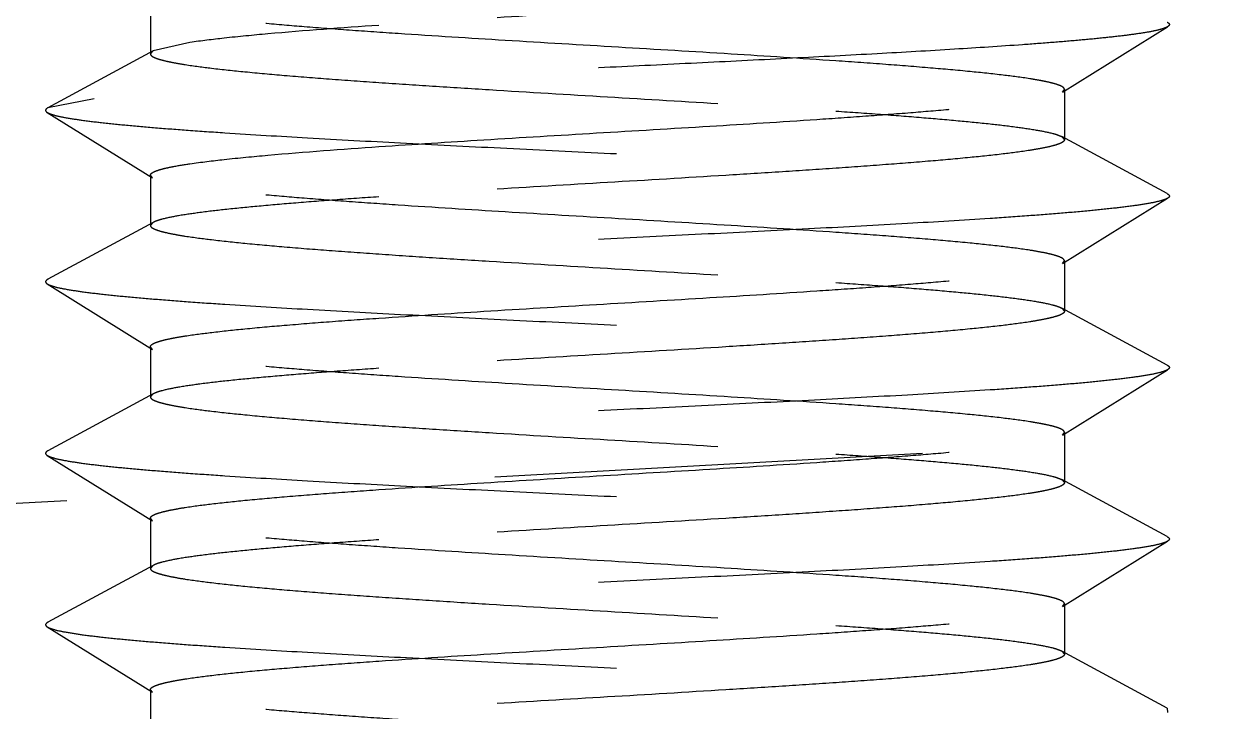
# Model space of a CAD drawing. Header units: inches. Extents: x 1246 to 1707, y -383 to -57.
# Drawn here: x 1404.256 to 1406.331, y -300.307 to -299.105 of the extents above; entities that cross this region are included whole.
import ezdxf

# ---------------------------------------------------------------- set-up
doc = ezdxf.new("R2010")
doc.units = ezdxf.units.IN
doc.header["$LTSCALE"] = 10
doc.header["$MEASUREMENT"] = 0
doc.linetypes.add('CENTER', pattern=[0.6, 0.375, -0.075, 0.075, -0.075])
doc.linetypes.add('HIDDEN', pattern=[0.2, 0.1, -0.1])
doc.layers.get('0').update_dxf_attribs({"linetype": 'CONTINUOUS'})
doc.layers.add('DEFAULT_2', color=8, linetype='HIDDEN')

msp = doc.modelspace()

# ---------------------------------------------------------------- linework, layer by layer
at = {"linetype": 'CENTER'}
msp.add_arc((1478.7792, -1654.6488), 1356.7628, 83.2637115, 96.7362885, dxfattribs=at)
at = {"layer": 'DEFAULT_2', "color": 8, "linetype": 'HIDDEN'}
for p, q in [((1404.478, -299.0696), (1404.478, -299.1574)), ((1406.0743, -299.2242), (1406.2585, -299.1098)), ((1404.5471, -299.1374), (1404.4829, -299.1521)), ((1404.4829, -299.1521), (1404.2985, -299.2517)), ((1404.4829, -299.1521), (1404.478, -299.1574)), ((1406.0743, -299.2242), (1406.078, -299.2196)), ((1406.078, -299.2196), (1406.078, -299.3074)), ((1404.3794, -299.236), (1404.2985, -299.2517)), ((1404.2975, -299.2598), (1404.4817, -299.3742)), ((1406.0731, -299.3021), (1406.078, -299.3074)), ((1406.2576, -299.4017), (1406.0731, -299.3021)), ((1404.478, -299.3696), (1404.478, -299.4574)), ((1404.4817, -299.3742), (1404.478, -299.3696)), ((1406.0743, -299.5242), (1406.2585, -299.4098)), ((1404.4829, -299.4521), (1404.2985, -299.5517)), ((1404.4829, -299.4521), (1404.478, -299.4574)), ((1406.0743, -299.5242), (1406.078, -299.5196)), ((1406.078, -299.5196), (1406.078, -299.6074)), ((1404.2975, -299.5598), (1404.4817, -299.6742)), ((1406.2576, -299.7017), (1406.0731, -299.6021)), ((1406.0731, -299.6021), (1406.078, -299.6074)), ((1404.478, -299.6696), (1404.478, -299.7574)), ((1404.4817, -299.6742), (1404.478, -299.6696)), ((1406.0743, -299.8242), (1406.2585, -299.7098)), ((1404.4829, -299.7521), (1404.2985, -299.8517)), ((1404.4829, -299.7521), (1404.478, -299.7574)), ((1406.0743, -299.8242), (1406.078, -299.8196)), ((1406.078, -299.8196), (1406.078, -299.9074)), ((1404.2975, -299.8598), (1404.4817, -299.9742)), ((1406.2576, -300.0017), (1406.0731, -299.9021)), ((1406.0731, -299.9021), (1406.078, -299.9074)), ((1404.478, -299.9696), (1404.478, -300.0574)), ((1404.4817, -299.9742), (1404.478, -299.9696)), ((1406.0743, -300.1242), (1406.2585, -300.0098)), ((1404.4829, -300.0521), (1404.2985, -300.1517)), ((1404.4829, -300.0521), (1404.478, -300.0574)), ((1406.0743, -300.1242), (1406.078, -300.1196)), ((1406.078, -300.1196), (1406.078, -300.2074)), ((1404.2975, -300.1598), (1404.4817, -300.2742)), ((1406.2576, -300.3017), (1406.0731, -300.2021)), ((1406.0731, -300.2021), (1406.078, -300.2074)), ((1404.478, -300.2696), (1404.478, -300.3574)), ((1404.4817, -300.2742), (1404.478, -300.2696)), ((1406.2576, -300.3017), (1406.2585, -300.3098))]:
    msp.add_line(p, q, dxfattribs=at)
for points, knots in [([(1406.078, -299.0074), (1406.078, -299.0086), (1406.0766, -299.0105), (1406.074, -299.0122), (1406.0695, -299.0145), (1406.0617, -299.0172), (1406.0498, -299.0202), (1406.0346, -299.0233), (1406.008, -299.0277), (1405.967, -299.033), (1405.9092, -299.0391), (1405.8406, -299.0453), (1405.7623, -299.0514), (1405.6758, -299.0576), (1405.5825, -299.0638), (1405.4491, -299.0722), (1405.2781, -299.0824), (1405.0757, -299.0945), (1404.9423, -299.1029), (1404.878, -299.1074)], [0, 0, 0, 0, 0.002948, 0.005141, 0.007935, 0.015452, 0.025627, 0.038475, 0.053962, 0.092639, 0.141064, 0.198443, 0.263812, 0.336063, 0.413972, 0.496211, 0.66803, 0.839842, 1, 1, 1, 1]), ([(1405.678, -299.1696), (1405.6168, -299.1654), (1405.4899, -299.1572), (1405.2969, -299.1457), (1405.1027, -299.1341), (1404.9456, -299.1243), (1404.8284, -299.1162), (1404.7501, -299.1103), (1404.68, -299.1044), (1404.6192, -299.0985), (1404.5687, -299.0927), (1404.5334, -299.0877), (1404.5109, -299.0834), (1404.4984, -299.0805), (1404.4889, -299.0776), (1404.4837, -299.0754), (1404.4817, -299.0742)], [0, 0, 0, 0, 0.153218, 0.317576, 0.482929, 0.639051, 0.710601, 0.776305, 0.835151, 0.886229, 0.928771, 0.962152, 0.97526, 0.985931, 0.994163, 1, 1, 1, 1]), ([(1406.2576, -299.1017), (1406.2586, -299.1023), (1406.2602, -299.1033), (1406.2617, -299.1053), (1406.2615, -299.1068), (1406.2606, -299.1084), (1406.2594, -299.1092), (1406.2585, -299.1098)], [0, 0, 0, 0, 0.316234, 0.52428, 0.615716, 0.718695, 1, 1, 1, 1]), ([(1406.2585, -299.1098), (1406.2573, -299.1106), (1406.2541, -299.112), (1406.2454, -299.1149), (1406.2305, -299.1183), (1406.2076, -299.1221), (1406.1785, -299.1259), (1406.1432, -299.1298), (1406.102, -299.1337), (1406.0552, -299.1376), (1405.9825, -299.1431), (1405.8802, -299.1497), (1405.7459, -299.1575), (1405.5989, -299.1652), (1405.4431, -299.173), (1405.2828, -299.1808), (1405.1224, -299.1886), (1404.9662, -299.1964), (1404.8185, -299.2041), (1404.6833, -299.2119), (1404.5644, -299.2196), (1404.4649, -299.2272), (1404.4054, -299.2329), (1404.3794, -299.236)], [0, 0, 0, 0, 0.002373, 0.005566, 0.014479, 0.026777, 0.042414, 0.061292, 0.083297, 0.108279, 0.136075, 0.199334, 0.271367, 0.350218, 0.433747, 0.519682, 0.605686, 0.689422, 0.768611, 0.841106, 0.904935, 0.958381, 1, 1, 1, 1]), ([(1404.878, -299.1074), (1404.8131, -299.1119), (1404.7227, -299.1185), (1404.6124, -299.129), (1404.567, -299.1345), (1404.5471, -299.1374)], [0, 0, 0, 0, 0.587233, 0.818339, 1, 1, 1, 1]), ([(1404.478, -299.1574), (1404.478, -299.1586), (1404.4794, -299.1605), (1404.482, -299.1622), (1404.4865, -299.1645), (1404.4944, -299.1672), (1404.5063, -299.1702), (1404.5215, -299.1733), (1404.5481, -299.1777), (1404.589, -299.183), (1404.6469, -299.1891), (1404.7155, -299.1953), (1404.7937, -299.2014), (1404.8802, -299.2076), (1404.9736, -299.2138), (1405.1069, -299.2222), (1405.278, -299.2324), (1405.4804, -299.2445), (1405.6137, -299.2529), (1405.678, -299.2574)], [0, 0, 0, 0, 0.00295, 0.005141, 0.007933, 0.015451, 0.025629, 0.038473, 0.053961, 0.092635, 0.141061, 0.198439, 0.263811, 0.336068, 0.413978, 0.496216, 0.668027, 0.83984, 1, 1, 1, 1]), ([(1406.078, -299.2196), (1406.078, -299.2184), (1406.0766, -299.2165), (1406.074, -299.2147), (1406.0695, -299.2124), (1406.0617, -299.2098), (1406.0497, -299.2067), (1406.0345, -299.2037), (1406.0079, -299.1992), (1405.967, -299.1939), (1405.9091, -299.1878), (1405.8405, -299.1817), (1405.7623, -299.1755), (1405.707, -299.1716), (1405.678, -299.1696)], [0, 0, 0, 0, 0.008781, 0.015307, 0.023623, 0.046009, 0.076296, 0.114525, 0.16062, 0.275713, 0.419813, 0.590521, 0.785076, 1, 1, 1, 1]), ([(1404.878, -299.3196), (1404.9392, -299.3154), (1405.0661, -299.3072), (1405.2592, -299.2957), (1405.4534, -299.2841), (1405.6105, -299.2743), (1405.7277, -299.2662), (1405.806, -299.2603), (1405.8761, -299.2544), (1405.9368, -299.2485), (1405.9874, -299.2427), (1406.0227, -299.2377), (1406.0451, -299.2334), (1406.0576, -299.2305), (1406.0671, -299.2276), (1406.0723, -299.2254), (1406.0743, -299.2242)], [0, 0, 0, 0, 0.153216, 0.317576, 0.482938, 0.639061, 0.710608, 0.776309, 0.835151, 0.886233, 0.928775, 0.962153, 0.975263, 0.985934, 0.994162, 1, 1, 1, 1]), ([(1404.2985, -299.2517), (1404.2974, -299.2523), (1404.2958, -299.2533), (1404.2944, -299.2553), (1404.2945, -299.2568), (1404.2954, -299.2584), (1404.2966, -299.2592), (1404.2975, -299.2598)], [0, 0, 0, 0, 0.316177, 0.5242, 0.615642, 0.718646, 1, 1, 1, 1]), ([(1404.2975, -299.2598), (1404.299, -299.2607), (1404.3027, -299.2623), (1404.313, -299.2656), (1404.3312, -299.2693), (1404.3591, -299.2736), (1404.3949, -299.2779), (1404.4383, -299.2823), (1404.4889, -299.2867), (1404.5464, -299.2911), (1404.6351, -299.2972), (1404.7588, -299.3046), (1404.9196, -299.3133), (1405.0928, -299.322), (1405.2723, -299.3308), (1405.452, -299.3395), (1405.6258, -299.3482), (1405.7876, -299.3569), (1405.9123, -299.3644), (1406.002, -299.3705), (1406.0602, -299.3749), (1406.1117, -299.3792), (1406.1561, -299.3836), (1406.1929, -299.3879), (1406.2217, -299.3922), (1406.2408, -299.396), (1406.2518, -299.3992), (1406.2559, -299.4008), (1406.2576, -299.4017)], [0, 0, 0, 0, 0.002609, 0.006215, 0.016495, 0.030864, 0.049236, 0.071466, 0.097374, 0.12674, 0.159315, 0.232952, 0.315767, 0.404918, 0.497345, 0.589873, 0.679323, 0.762625, 0.836921, 0.869882, 0.899668, 0.926025, 0.948731, 0.9676, 0.982482, 0.993281, 0.997142, 1, 1, 1, 1]), ([(1405.678, -299.2574), (1405.7041, -299.2592), (1405.754, -299.2627), (1405.8254, -299.2683), (1405.8892, -299.2738), (1405.9447, -299.2793), (1405.991, -299.2847), (1406.0277, -299.2901), (1406.0518, -299.2948), (1406.0658, -299.2989), (1406.0711, -299.301), (1406.0731, -299.3021)], [0, 0, 0, 0, 0.196709, 0.377162, 0.538697, 0.679227, 0.796903, 0.890174, 0.95797, 0.982175, 1, 1, 1, 1]), ([(1406.078, -299.3074), (1406.078, -299.3086), (1406.0766, -299.3105), (1406.074, -299.3122), (1406.0695, -299.3145), (1406.0617, -299.3172), (1406.0497, -299.3202), (1406.0345, -299.3233), (1406.0079, -299.3277), (1405.967, -299.3331), (1405.9091, -299.3391), (1405.8405, -299.3453), (1405.7623, -299.3514), (1405.6758, -299.3576), (1405.5824, -299.3638), (1405.4491, -299.3722), (1405.278, -299.3824), (1405.0756, -299.3945), (1404.9423, -299.4029), (1404.878, -299.4074)], [0, 0, 0, 0, 0.002951, 0.005146, 0.007942, 0.015464, 0.025643, 0.038495, 0.053986, 0.092668, 0.141097, 0.198479, 0.263849, 0.3361, 0.414004, 0.496239, 0.668049, 0.839853, 1, 1, 1, 1]), ([(1404.5471, -299.3496), (1404.567, -299.3467), (1404.6124, -299.3412), (1404.7227, -299.3306), (1404.8131, -299.324), (1404.878, -299.3196)], [0, 0, 0, 0, 0.181661, 0.412767, 1, 1, 1, 1]), ([(1404.478, -299.3696), (1404.478, -299.3687), (1404.4793, -299.3665), (1404.4829, -299.3642), (1404.4885, -299.3617), (1404.4961, -299.3593), (1404.5059, -299.3568), (1404.5231, -299.3533), (1404.5371, -299.3511), (1404.5471, -299.3496)], [0, 0, 0, 0, 0.037122, 0.093282, 0.175009, 0.284195, 0.421469, 0.586803, 1, 1, 1, 1]), ([(1405.678, -299.4696), (1405.6168, -299.4654), (1405.4899, -299.4572), (1405.2969, -299.4457), (1405.1027, -299.4341), (1404.9456, -299.4243), (1404.8284, -299.4162), (1404.7501, -299.4103), (1404.68, -299.4044), (1404.6192, -299.3985), (1404.5687, -299.3927), (1404.5334, -299.3877), (1404.5109, -299.3834), (1404.4984, -299.3805), (1404.4889, -299.3776), (1404.4837, -299.3754), (1404.4817, -299.3742)], [0, 0, 0, 0, 0.153218, 0.317581, 0.482939, 0.63906, 0.710609, 0.776313, 0.835158, 0.886237, 0.928777, 0.962156, 0.975262, 0.985934, 0.994165, 1, 1, 1, 1]), ([(1406.2585, -299.4098), (1406.2571, -299.4107), (1406.2533, -299.4123), (1406.243, -299.4156), (1406.2248, -299.4193), (1406.197, -299.4236), (1406.1612, -299.4279), (1406.1178, -299.4323), (1406.0671, -299.4367), (1406.0097, -299.4411), (1405.921, -299.4472), (1405.7973, -299.4546), (1405.6364, -299.4633), (1405.4633, -299.472), (1405.2837, -299.4808), (1405.104, -299.4895), (1404.9303, -299.4982), (1404.7685, -299.5069), (1404.6437, -299.5144), (1404.5541, -299.5205), (1404.4958, -299.5249), (1404.4443, -299.5292), (1404.4, -299.5336), (1404.3632, -299.5379), (1404.3343, -299.5422), (1404.3153, -299.546), (1404.3042, -299.5492), (1404.3001, -299.5508), (1404.2985, -299.5517)], [0, 0, 0, 0, 0.002609, 0.006215, 0.016495, 0.030863, 0.049236, 0.071466, 0.097374, 0.126739, 0.159315, 0.232952, 0.315766, 0.404918, 0.497344, 0.589872, 0.679323, 0.762625, 0.836921, 0.869883, 0.899668, 0.926026, 0.948731, 0.967601, 0.982482, 0.993281, 0.997143, 1, 1, 1, 1]), ([(1404.878, -299.4074), (1404.852, -299.4092), (1404.802, -299.4127), (1404.7307, -299.4183), (1404.6668, -299.4238), (1404.6114, -299.4293), (1404.565, -299.4347), (1404.5284, -299.4401), (1404.5042, -299.4448), (1404.4902, -299.4489), (1404.485, -299.451), (1404.4829, -299.4521)], [0, 0, 0, 0, 0.196689, 0.377166, 0.538713, 0.679238, 0.796915, 0.890177, 0.957976, 0.982174, 1, 1, 1, 1]), ([(1406.2576, -299.4017), (1406.2586, -299.4023), (1406.2602, -299.4033), (1406.2617, -299.4053), (1406.2615, -299.4068), (1406.2606, -299.4084), (1406.2594, -299.4092), (1406.2585, -299.4098)], [0, 0, 0, 0, 0.31624, 0.524287, 0.615693, 0.718671, 1, 1, 1, 1]), ([(1404.478, -299.4574), (1404.478, -299.4586), (1404.4794, -299.4605), (1404.482, -299.4622), (1404.4865, -299.4645), (1404.4943, -299.4672), (1404.5063, -299.4702), (1404.5215, -299.4733), (1404.5481, -299.4777), (1404.589, -299.483), (1404.6468, -299.4891), (1404.7154, -299.4953), (1404.7937, -299.5014), (1404.8802, -299.5076), (1404.9735, -299.5138), (1405.1069, -299.5222), (1405.278, -299.5324), (1405.4804, -299.5445), (1405.6137, -299.5529), (1405.678, -299.5574)], [0, 0, 0, 0, 0.002947, 0.005136, 0.007926, 0.015443, 0.025616, 0.038457, 0.053944, 0.092614, 0.141037, 0.198413, 0.263783, 0.336041, 0.413953, 0.496195, 0.668014, 0.839831, 1, 1, 1, 1]), ([(1406.078, -299.5196), (1406.078, -299.5184), (1406.0766, -299.5165), (1406.074, -299.5147), (1406.0695, -299.5124), (1406.0616, -299.5098), (1406.0497, -299.5067), (1406.0345, -299.5037), (1406.0079, -299.4992), (1405.9669, -299.4939), (1405.9091, -299.4878), (1405.8405, -299.4817), (1405.7623, -299.4755), (1405.707, -299.4716), (1405.678, -299.4696)], [0, 0, 0, 0, 0.008791, 0.015325, 0.02365, 0.046051, 0.07635, 0.11459, 0.160691, 0.27579, 0.419886, 0.590583, 0.785113, 1, 1, 1, 1]), ([(1404.878, -299.6196), (1404.9392, -299.6154), (1405.0661, -299.6072), (1405.2592, -299.5957), (1405.4534, -299.5841), (1405.6105, -299.5743), (1405.7277, -299.5662), (1405.806, -299.5603), (1405.876, -299.5544), (1405.9368, -299.5485), (1405.9873, -299.5427), (1406.0227, -299.5377), (1406.0451, -299.5334), (1406.0576, -299.5305), (1406.0671, -299.5276), (1406.0723, -299.5254), (1406.0743, -299.5242)], [0, 0, 0, 0, 0.153218, 0.317574, 0.482933, 0.639057, 0.710606, 0.776307, 0.835148, 0.88623, 0.928773, 0.962152, 0.975262, 0.985934, 0.994162, 1, 1, 1, 1]), ([(1404.2985, -299.5517), (1404.2974, -299.5523), (1404.2958, -299.5533), (1404.2944, -299.5553), (1404.2945, -299.5568), (1404.2954, -299.5584), (1404.2966, -299.5592), (1404.2975, -299.5598)], [0, 0, 0, 0, 0.316188, 0.524273, 0.615666, 0.718639, 1, 1, 1, 1]), ([(1404.2975, -299.5598), (1404.299, -299.5607), (1404.3027, -299.5623), (1404.313, -299.5656), (1404.3312, -299.5693), (1404.3591, -299.5736), (1404.3949, -299.5779), (1404.4383, -299.5823), (1404.4889, -299.5867), (1404.5464, -299.5911), (1404.6351, -299.5972), (1404.7588, -299.6046), (1404.9196, -299.6133), (1405.0928, -299.622), (1405.2723, -299.6308), (1405.452, -299.6395), (1405.6258, -299.6482), (1405.7876, -299.6569), (1405.9123, -299.6644), (1406.002, -299.6705), (1406.0602, -299.6749), (1406.1117, -299.6792), (1406.1561, -299.6836), (1406.1929, -299.6879), (1406.2217, -299.6922), (1406.2408, -299.696), (1406.2518, -299.6992), (1406.2559, -299.7008), (1406.2576, -299.7017)], [0, 0, 0, 0, 0.00261, 0.006214, 0.016495, 0.030863, 0.049236, 0.071466, 0.097374, 0.126739, 0.159315, 0.232952, 0.315766, 0.404918, 0.497344, 0.589872, 0.679323, 0.762625, 0.836921, 0.869883, 0.899668, 0.926026, 0.948731, 0.967601, 0.982482, 0.993282, 0.997143, 1, 1, 1, 1]), ([(1405.678, -299.5574), (1405.7041, -299.5592), (1405.754, -299.5627), (1405.8254, -299.5683), (1405.8892, -299.5738), (1405.9447, -299.5793), (1405.991, -299.5847), (1406.0277, -299.5901), (1406.0518, -299.5948), (1406.0658, -299.5989), (1406.0711, -299.601), (1406.0731, -299.6021)], [0, 0, 0, 0, 0.196694, 0.377168, 0.538707, 0.679228, 0.796904, 0.890171, 0.957973, 0.982173, 1, 1, 1, 1]), ([(1404.478, -299.6696), (1404.478, -299.6684), (1404.4794, -299.6665), (1404.482, -299.6647), (1404.4866, -299.6624), (1404.4944, -299.6598), (1404.5063, -299.6567), (1404.5215, -299.6537), (1404.5481, -299.6492), (1404.5891, -299.6439), (1404.6469, -299.6378), (1404.7155, -299.6317), (1404.7938, -299.6255), (1404.849, -299.6216), (1404.878, -299.6196)], [0, 0, 0, 0, 0.008784, 0.015319, 0.023645, 0.046036, 0.076327, 0.114569, 0.160663, 0.27576, 0.419842, 0.590545, 0.785109, 1, 1, 1, 1]), ([(1406.078, -299.6074), (1406.078, -299.6086), (1406.0766, -299.6105), (1406.074, -299.6122), (1406.0695, -299.6145), (1406.0617, -299.6172), (1406.0497, -299.6202), (1406.0345, -299.6233), (1406.0079, -299.6277), (1405.967, -299.6331), (1405.9091, -299.6391), (1405.8405, -299.6453), (1405.7623, -299.6514), (1405.6758, -299.6576), (1405.5824, -299.6638), (1405.4491, -299.6722), (1405.278, -299.6824), (1405.0757, -299.6945), (1404.9423, -299.7029), (1404.878, -299.7074)], [0, 0, 0, 0, 0.002952, 0.005145, 0.00794, 0.015464, 0.025644, 0.038492, 0.053984, 0.092663, 0.141093, 0.198474, 0.263843, 0.336096, 0.414, 0.496232, 0.668041, 0.839849, 1, 1, 1, 1]), ([(1405.678, -299.7696), (1405.6168, -299.7654), (1405.4899, -299.7572), (1405.2968, -299.7457), (1405.1026, -299.7341), (1404.9456, -299.7243), (1404.8284, -299.7162), (1404.7501, -299.7103), (1404.68, -299.7044), (1404.6192, -299.6985), (1404.5687, -299.6927), (1404.5334, -299.6877), (1404.5109, -299.6834), (1404.4984, -299.6805), (1404.4889, -299.6776), (1404.4837, -299.6754), (1404.4817, -299.6742)], [0, 0, 0, 0, 0.15322, 0.317586, 0.482947, 0.639065, 0.710612, 0.776315, 0.83516, 0.886237, 0.928778, 0.962156, 0.975262, 0.985932, 0.994163, 1, 1, 1, 1]), ([(1406.2576, -299.7017), (1406.2586, -299.7023), (1406.2602, -299.7033), (1406.2617, -299.7053), (1406.2615, -299.7068), (1406.2606, -299.7084), (1406.2594, -299.7092), (1406.2585, -299.7098)], [0, 0, 0, 0, 0.316134, 0.524251, 0.615637, 0.718599, 1, 1, 1, 1]), ([(1406.2585, -299.7098), (1406.2571, -299.7107), (1406.2533, -299.7123), (1406.243, -299.7156), (1406.2248, -299.7193), (1406.197, -299.7236), (1406.1612, -299.7279), (1406.1178, -299.7323), (1406.0671, -299.7367), (1406.0097, -299.7411), (1405.921, -299.7472), (1405.7973, -299.7546), (1405.6364, -299.7633), (1405.4633, -299.772), (1405.2837, -299.7808), (1405.104, -299.7895), (1404.9303, -299.7982), (1404.7685, -299.8069), (1404.6437, -299.8144), (1404.5541, -299.8205), (1404.4958, -299.8249), (1404.4443, -299.8292), (1404.4, -299.8336), (1404.3632, -299.8379), (1404.3343, -299.8422), (1404.3153, -299.846), (1404.3042, -299.8492), (1404.3001, -299.8508), (1404.2985, -299.8517)], [0, 0, 0, 0, 0.00261, 0.006215, 0.016495, 0.030864, 0.049236, 0.071466, 0.097374, 0.126739, 0.159315, 0.232952, 0.315766, 0.404918, 0.497344, 0.589872, 0.679323, 0.762625, 0.836921, 0.869883, 0.899668, 0.926026, 0.948731, 0.967601, 0.982482, 0.993281, 0.997144, 1, 1, 1, 1]), ([(1404.878, -299.7074), (1404.852, -299.7092), (1404.802, -299.7127), (1404.7307, -299.7183), (1404.6668, -299.7238), (1404.6114, -299.7293), (1404.565, -299.7347), (1404.5284, -299.7401), (1404.5042, -299.7448), (1404.4902, -299.7489), (1404.485, -299.751), (1404.4829, -299.7521)], [0, 0, 0, 0, 0.196688, 0.377167, 0.538715, 0.679241, 0.796918, 0.890181, 0.95798, 0.982176, 1, 1, 1, 1]), ([(1404.478, -299.7574), (1404.478, -299.7586), (1404.4794, -299.7605), (1404.482, -299.7622), (1404.4865, -299.7645), (1404.4943, -299.7672), (1404.5063, -299.7702), (1404.5214, -299.7733), (1404.548, -299.7777), (1404.589, -299.783), (1404.6468, -299.7891), (1404.7154, -299.7953), (1404.7937, -299.8014), (1404.8802, -299.8076), (1404.9735, -299.8138), (1405.1069, -299.8222), (1405.278, -299.8324), (1405.4804, -299.8445), (1405.6137, -299.8529), (1405.678, -299.8574)], [0, 0, 0, 0, 0.002946, 0.005135, 0.007924, 0.015439, 0.025611, 0.038451, 0.053937, 0.092606, 0.141029, 0.198403, 0.26377, 0.336027, 0.41394, 0.496183, 0.668009, 0.839828, 1, 1, 1, 1]), ([(1406.078, -299.8196), (1406.078, -299.8184), (1406.0766, -299.8165), (1406.074, -299.8147), (1406.0695, -299.8124), (1406.0616, -299.8097), (1406.0497, -299.8067), (1406.0345, -299.8037), (1406.0079, -299.7992), (1405.9669, -299.7939), (1405.9091, -299.7878), (1405.8405, -299.7817), (1405.7622, -299.7755), (1405.707, -299.7716), (1405.678, -299.7696)], [0, 0, 0, 0, 0.008794, 0.015337, 0.02367, 0.046073, 0.076375, 0.114626, 0.160725, 0.275833, 0.419915, 0.590608, 0.785148, 1, 1, 1, 1]), ([(1404.878, -299.9196), (1404.9392, -299.9154), (1405.0661, -299.9072), (1405.2592, -299.8957), (1405.4534, -299.8841), (1405.6105, -299.8743), (1405.7277, -299.8662), (1405.806, -299.8603), (1405.876, -299.8544), (1405.9368, -299.8485), (1405.9873, -299.8427), (1406.0227, -299.8377), (1406.0451, -299.8334), (1406.0576, -299.8305), (1406.0671, -299.8276), (1406.0723, -299.8254), (1406.0743, -299.8242)], [0, 0, 0, 0, 0.153219, 0.317574, 0.48293, 0.639055, 0.710604, 0.776306, 0.83515, 0.886228, 0.928771, 0.962153, 0.97526, 0.985931, 0.994163, 1, 1, 1, 1]), ([(1404.2985, -299.8517), (1404.2974, -299.8523), (1404.2958, -299.8533), (1404.2944, -299.8553), (1404.2945, -299.8568), (1404.2954, -299.8584), (1404.2966, -299.8592), (1404.2975, -299.8598)], [0, 0, 0, 0, 0.316095, 0.524232, 0.615621, 0.718565, 1, 1, 1, 1]), ([(1404.2975, -299.8598), (1404.299, -299.8607), (1404.3027, -299.8623), (1404.313, -299.8656), (1404.3312, -299.8693), (1404.3591, -299.8736), (1404.3949, -299.8779), (1404.4383, -299.8823), (1404.4889, -299.8867), (1404.5464, -299.8911), (1404.6351, -299.8972), (1404.7588, -299.9046), (1404.9196, -299.9133), (1405.0928, -299.922), (1405.2723, -299.9308), (1405.452, -299.9395), (1405.6258, -299.9482), (1405.7876, -299.9569), (1405.9123, -299.9644), (1406.002, -299.9705), (1406.0602, -299.9749), (1406.1117, -299.9792), (1406.1561, -299.9836), (1406.1929, -299.9879), (1406.2217, -299.9922), (1406.2408, -299.996), (1406.2518, -299.9992), (1406.2559, -300.0008), (1406.2576, -300.0017)], [0, 0, 0, 0, 0.002611, 0.006215, 0.016495, 0.030864, 0.049236, 0.071467, 0.097374, 0.12674, 0.159315, 0.232952, 0.315766, 0.404918, 0.497344, 0.589872, 0.679323, 0.762625, 0.836921, 0.869882, 0.899668, 0.926025, 0.948731, 0.9676, 0.982482, 0.993281, 0.997144, 1, 1, 1, 1]), ([(1405.678, -299.8574), (1405.7041, -299.8592), (1405.754, -299.8627), (1405.8254, -299.8683), (1405.8892, -299.8738), (1405.9447, -299.8793), (1405.991, -299.8847), (1406.0277, -299.8901), (1406.0518, -299.8948), (1406.0658, -299.8989), (1406.0711, -299.901), (1406.0731, -299.9021)], [0, 0, 0, 0, 0.196695, 0.377171, 0.538713, 0.679234, 0.796907, 0.890171, 0.957972, 0.982173, 1, 1, 1, 1]), ([(1406.078, -299.9074), (1406.078, -299.9086), (1406.0766, -299.9105), (1406.074, -299.9122), (1406.0695, -299.9145), (1406.0617, -299.9172), (1406.0498, -299.9202), (1406.0346, -299.9233), (1406.008, -299.9277), (1405.967, -299.933), (1405.9092, -299.9391), (1405.8406, -299.9453), (1405.7623, -299.9514), (1405.6758, -299.9576), (1405.5825, -299.9638), (1405.4491, -299.9722), (1405.2781, -299.9824), (1405.0757, -299.9945), (1404.9423, -300.0029), (1404.878, -300.0074)], [0, 0, 0, 0, 0.002949, 0.005141, 0.007934, 0.015455, 0.025632, 0.038476, 0.053965, 0.092638, 0.141064, 0.198443, 0.263812, 0.336068, 0.413976, 0.496211, 0.668025, 0.83984, 1, 1, 1, 1]), ([(1404.478, -299.9696), (1404.478, -299.9684), (1404.4794, -299.9665), (1404.482, -299.9647), (1404.4866, -299.9624), (1404.4944, -299.9598), (1404.5063, -299.9567), (1404.5215, -299.9537), (1404.5481, -299.9492), (1404.5891, -299.9439), (1404.6469, -299.9378), (1404.7155, -299.9317), (1404.7938, -299.9255), (1404.849, -299.9216), (1404.878, -299.9196)], [0, 0, 0, 0, 0.00878, 0.01531, 0.023632, 0.046016, 0.076301, 0.114539, 0.16063, 0.275726, 0.419811, 0.590519, 0.785094, 1, 1, 1, 1]), ([(1405.678, -300.0696), (1405.6168, -300.0654), (1405.4899, -300.0572), (1405.2969, -300.0457), (1405.1026, -300.0341), (1404.9456, -300.0243), (1404.8284, -300.0162), (1404.7501, -300.0103), (1404.68, -300.0044), (1404.6192, -299.9985), (1404.5687, -299.9927), (1404.5334, -299.9877), (1404.5109, -299.9834), (1404.4984, -299.9805), (1404.4889, -299.9776), (1404.4837, -299.9754), (1404.4817, -299.9742)], [0, 0, 0, 0, 0.153218, 0.317583, 0.482946, 0.639064, 0.71061, 0.776313, 0.835158, 0.886236, 0.928778, 0.962156, 0.975263, 0.985933, 0.994163, 1, 1, 1, 1]), ([(1406.2585, -300.0098), (1406.2571, -300.0107), (1406.2533, -300.0123), (1406.243, -300.0156), (1406.2248, -300.0193), (1406.197, -300.0236), (1406.1612, -300.0279), (1406.1178, -300.0323), (1406.0671, -300.0367), (1406.0097, -300.0411), (1405.921, -300.0472), (1405.7973, -300.0546), (1405.6364, -300.0633), (1405.4633, -300.072), (1405.2837, -300.0808), (1405.104, -300.0895), (1404.9303, -300.0982), (1404.7685, -300.1069), (1404.6437, -300.1144), (1404.5541, -300.1205), (1404.4958, -300.1249), (1404.4443, -300.1292), (1404.4, -300.1336), (1404.3632, -300.1379), (1404.3343, -300.1422), (1404.3153, -300.146), (1404.3042, -300.1492), (1404.3001, -300.1508), (1404.2985, -300.1517)], [0, 0, 0, 0, 0.002611, 0.006216, 0.016495, 0.030865, 0.049236, 0.071467, 0.097374, 0.12674, 0.159315, 0.232952, 0.315766, 0.404918, 0.497344, 0.589872, 0.679323, 0.762625, 0.836921, 0.869882, 0.899668, 0.926025, 0.948731, 0.967599, 0.982482, 0.99328, 0.997143, 1, 1, 1, 1]), ([(1404.878, -300.0074), (1404.852, -300.0092), (1404.802, -300.0127), (1404.7307, -300.0183), (1404.6668, -300.0238), (1404.6114, -300.0293), (1404.565, -300.0347), (1404.5284, -300.0401), (1404.5042, -300.0448), (1404.4902, -300.0489), (1404.485, -300.051), (1404.4829, -300.0521)], [0, 0, 0, 0, 0.196706, 0.377159, 0.5387, 0.679232, 0.796908, 0.890176, 0.957971, 0.982175, 1, 1, 1, 1]), ([(1406.2576, -300.0017), (1406.2586, -300.0023), (1406.2602, -300.0033), (1406.2617, -300.0053), (1406.2615, -300.0068), (1406.2606, -300.0084), (1406.2594, -300.0092), (1406.2585, -300.0098)], [0, 0, 0, 0, 0.316079, 0.524229, 0.615631, 0.71856, 1, 1, 1, 1]), ([(1404.478, -300.0574), (1404.478, -300.0586), (1404.4794, -300.0605), (1404.482, -300.0622), (1404.4865, -300.0645), (1404.4944, -300.0672), (1404.5063, -300.0702), (1404.5215, -300.0733), (1404.5481, -300.0777), (1404.589, -300.083), (1404.6469, -300.0891), (1404.7155, -300.0953), (1404.7937, -300.1014), (1404.8802, -300.1076), (1404.9736, -300.1138), (1405.1069, -300.1222), (1405.278, -300.1324), (1405.4804, -300.1445), (1405.6137, -300.1529), (1405.678, -300.1574)], [0, 0, 0, 0, 0.002947, 0.005139, 0.007933, 0.015449, 0.025623, 0.03847, 0.053957, 0.092632, 0.141056, 0.198434, 0.263803, 0.336055, 0.413965, 0.496205, 0.668025, 0.839839, 1, 1, 1, 1]), ([(1406.078, -300.1196), (1406.078, -300.1184), (1406.0766, -300.1165), (1406.074, -300.1147), (1406.0695, -300.1124), (1406.0616, -300.1097), (1406.0497, -300.1067), (1406.0345, -300.1037), (1406.0079, -300.0992), (1405.9669, -300.0939), (1405.9091, -300.0878), (1405.8405, -300.0817), (1405.7622, -300.0755), (1405.707, -300.0716), (1405.678, -300.0696)], [0, 0, 0, 0, 0.008795, 0.015338, 0.023672, 0.046077, 0.07638, 0.114631, 0.16073, 0.275838, 0.419918, 0.59061, 0.78515, 1, 1, 1, 1]), ([(1404.878, -300.2196), (1404.9392, -300.2154), (1405.0661, -300.2072), (1405.2592, -300.1957), (1405.4534, -300.1841), (1405.6105, -300.1743), (1405.7277, -300.1662), (1405.806, -300.1603), (1405.876, -300.1544), (1405.9368, -300.1485), (1405.9873, -300.1427), (1406.0227, -300.1377), (1406.0451, -300.1334), (1406.0576, -300.1305), (1406.0671, -300.1276), (1406.0723, -300.1254), (1406.0743, -300.1242)], [0, 0, 0, 0, 0.153218, 0.317575, 0.482929, 0.639053, 0.710602, 0.776306, 0.835151, 0.886228, 0.92877, 0.962152, 0.97526, 0.985931, 0.994164, 1, 1, 1, 1]), ([(1404.2985, -300.1517), (1404.2974, -300.1523), (1404.2958, -300.1533), (1404.2944, -300.1553), (1404.2945, -300.1568), (1404.2954, -300.1584), (1404.2966, -300.1592), (1404.2975, -300.1598)], [0, 0, 0, 0, 0.316086, 0.524239, 0.61566, 0.718593, 1, 1, 1, 1]), ([(1404.2975, -300.1598), (1404.299, -300.1607), (1404.3027, -300.1623), (1404.313, -300.1656), (1404.3312, -300.1693), (1404.3591, -300.1736), (1404.3949, -300.1779), (1404.4383, -300.1823), (1404.4889, -300.1867), (1404.5464, -300.1911), (1404.6351, -300.1972), (1404.7588, -300.2046), (1404.9196, -300.2133), (1405.0928, -300.222), (1405.2723, -300.2308), (1405.452, -300.2395), (1405.6258, -300.2482), (1405.7876, -300.2569), (1405.9123, -300.2644), (1406.002, -300.2705), (1406.0602, -300.2749), (1406.1117, -300.2792), (1406.1561, -300.2836), (1406.1929, -300.2879), (1406.2217, -300.2922), (1406.2408, -300.296), (1406.2518, -300.2992), (1406.2559, -300.3008), (1406.2576, -300.3017)], [0, 0, 0, 0, 0.002611, 0.006217, 0.016495, 0.030866, 0.049236, 0.071468, 0.097374, 0.126741, 0.159315, 0.232952, 0.315766, 0.404918, 0.497344, 0.589872, 0.679323, 0.762625, 0.836921, 0.869881, 0.899668, 0.926024, 0.948731, 0.967599, 0.982482, 0.993279, 0.997143, 1, 1, 1, 1]), ([(1405.678, -300.1574), (1405.7041, -300.1592), (1405.754, -300.1627), (1405.8254, -300.1683), (1405.8892, -300.1738), (1405.9447, -300.1793), (1405.991, -300.1847), (1406.0277, -300.1901), (1406.0518, -300.1948), (1406.0658, -300.1989), (1406.0711, -300.201), (1406.0731, -300.2021)], [0, 0, 0, 0, 0.196694, 0.37717, 0.538715, 0.679238, 0.796912, 0.890174, 0.957973, 0.982173, 1, 1, 1, 1]), ([(1404.478, -300.2696), (1404.478, -300.2684), (1404.4794, -300.2665), (1404.482, -300.2647), (1404.4866, -300.2624), (1404.4944, -300.2598), (1404.5063, -300.2567), (1404.5215, -300.2537), (1404.5481, -300.2492), (1404.5891, -300.2439), (1404.6469, -300.2378), (1404.7155, -300.2317), (1404.7938, -300.2255), (1404.849, -300.2216), (1404.878, -300.2196)], [0, 0, 0, 0, 0.008779, 0.015303, 0.023617, 0.045999, 0.076283, 0.11451, 0.160603, 0.275693, 0.419793, 0.590504, 0.785066, 1, 1, 1, 1]), ([(1406.078, -300.2074), (1406.078, -300.2086), (1406.0766, -300.2105), (1406.074, -300.2122), (1406.0695, -300.2145), (1406.0617, -300.2172), (1406.0498, -300.2202), (1406.0346, -300.2233), (1406.008, -300.2277), (1405.967, -300.233), (1405.9092, -300.2391), (1405.8406, -300.2453), (1405.7624, -300.2514), (1405.6758, -300.2576), (1405.5825, -300.2638), (1405.4492, -300.2722), (1405.2781, -300.2824), (1405.0757, -300.2945), (1404.9423, -300.3029), (1404.878, -300.3074)], [0, 0, 0, 0, 0.002947, 0.005136, 0.007927, 0.015444, 0.025617, 0.038458, 0.053944, 0.092613, 0.141036, 0.198414, 0.263784, 0.336042, 0.413955, 0.496194, 0.668012, 0.839832, 1, 1, 1, 1]), ([(1405.678, -300.3696), (1405.6168, -300.3654), (1405.4899, -300.3572), (1405.2969, -300.3457), (1405.1026, -300.3341), (1404.9456, -300.3243), (1404.8284, -300.3162), (1404.7501, -300.3103), (1404.68, -300.3044), (1404.6192, -300.2985), (1404.5687, -300.2927), (1404.5334, -300.2877), (1404.5109, -300.2834), (1404.4984, -300.2805), (1404.4889, -300.2776), (1404.4837, -300.2754), (1404.4817, -300.2742)], [0, 0, 0, 0, 0.153216, 0.317579, 0.482941, 0.639062, 0.710608, 0.77631, 0.835153, 0.886235, 0.928776, 0.962154, 0.975263, 0.985935, 0.994162, 1, 1, 1, 1])]:
    msp.add_open_spline(points, degree=3, knots=knots, dxfattribs=at)

doc.saveas('drawing.dxf')
